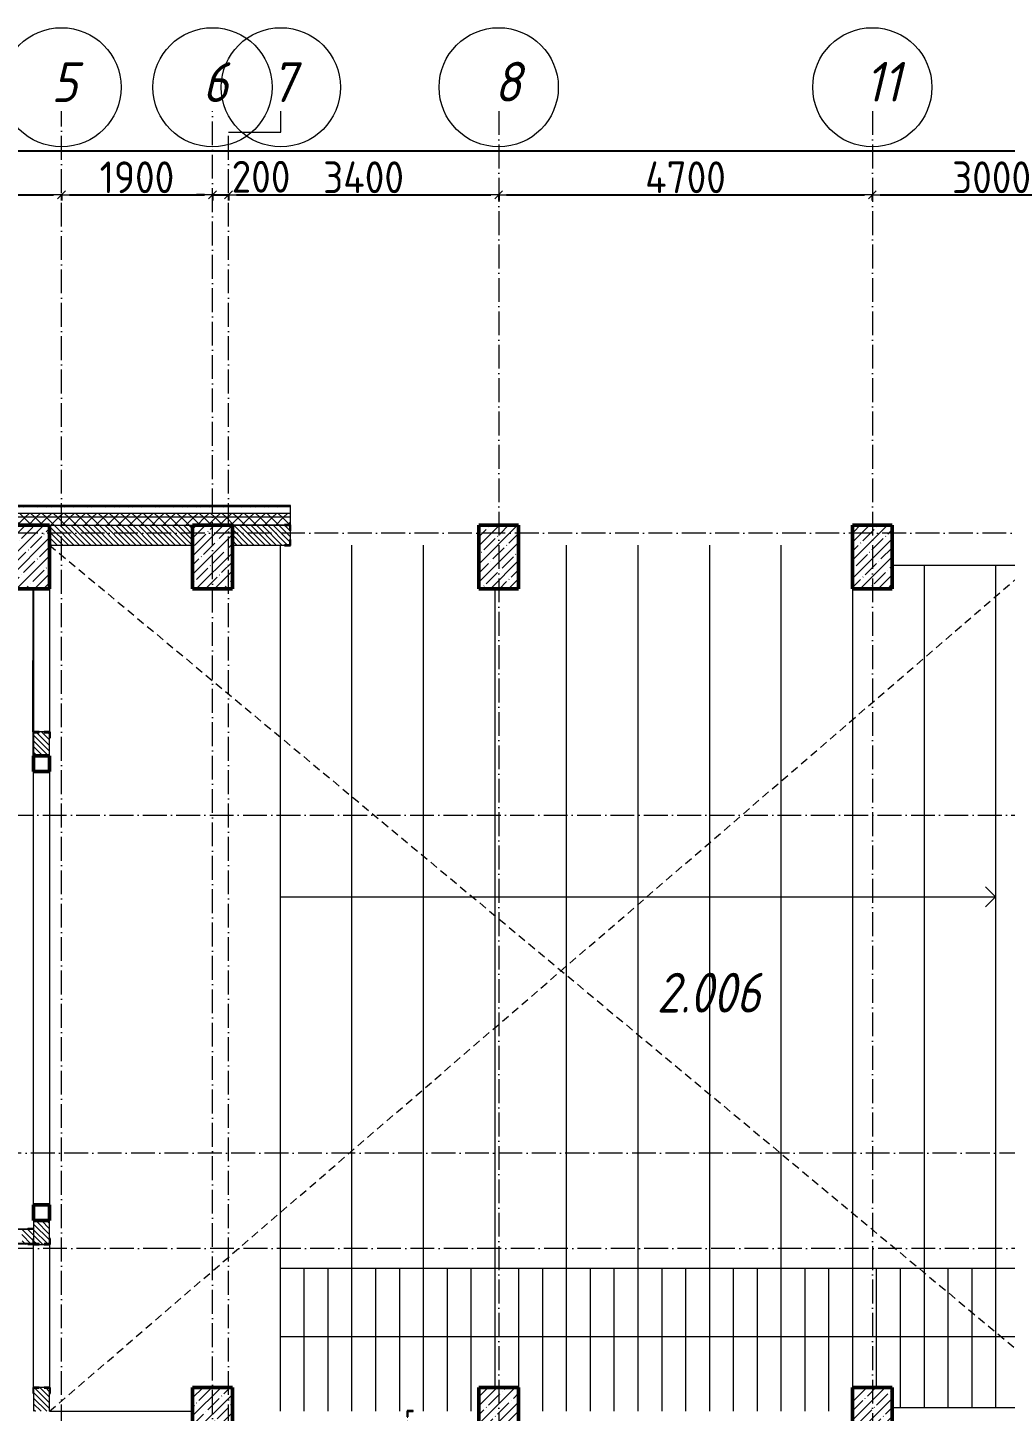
# Model space of a CAD drawing. Header units: millimetres. Extents: x -401725 to 250493, y 305116 to 802890.
# Drawn here: x -8267 to 4031, y 533547 to 550959 of the extents above; entities that cross this region are included whole.
import ezdxf

# ---------------------------------------------------------------- set-up
doc = ezdxf.new("R2010")
doc.units = ezdxf.units.MM
doc.linetypes.add('200_ШТРИХ_ш1п0_6_', pattern=[160, 100, -60])
doc.linetypes.add('50_200_ШТРИХ_1Т_ш5_п1_п1_', pattern=[700, 500, -100, 0, -100])
for name, color, linetype, lineweight in [('A-____-____-DIMS', 7, 'Continuous', 9), ('A-DETL-____-OTLN-3', 7, '200_ШТРИХ_ш1п0_6_', 9), ('A-GENM-____-MCUT', 7, 'Continuous', 25), ('A-GENM-____-OTLN-1', 7, 'Continuous', 25), ('A-WALL-____-MCUT', 7, 'Continuous', 13), ('A-WALL-____-MCUT-1', 7, 'Continuous', 9), ('A-WALL-____-PATT-1', 7, 'Continuous', 9), ('A-WALL-FNSH-MCUT-1', 7, 'Continuous', 9), ('I-WALL-____-OTLN', 7, 'Continuous', 9), ('S-COLS-____-MCUT', 7, 'Continuous', 50), ('S-COLS-____-OTLN', 7, 'Continuous', 9), ('S-GRID-____-IDEN', 7, 'Continuous', 9), ('S-GRID-____-OTLN', 7, 'Continuous', 9), ('S-GRID-____-OTLN-1', 7, '50_200_ШТРИХ_1Т_ш5_п1_п1_', 9), ('S-STRS-____-OTLN-1', 7, 'Continuous', 9), ('Марки помещений', 7, 'Continuous', 9)]:
    doc.layers.add(name, color=color, linetype=linetype, lineweight=lineweight)
doc.styles.add('ISOCPEUR_I_2', font='isocpeui.ttf', dxfattribs={"width": 0.85, "height": 2.3})
doc.styles.add('ISOCPEUR_I_9', font='isocpeui.ttf', dxfattribs={"width": 0.9, "height": 250})
doc.styles.add('СПДС', font='isocpeur.ttf', dxfattribs={"width": 0.9})
doc.dimstyles.new('Размера А3', dxfattribs={"dimtxt": 200, "dimasz": 100, "dimexe": 70, "dimexo": 100, "dimgap": 20, "dimtad": 1, "dimdec": 0, "dimrnd": 10, "dimzin": 0, "dimdsep": 46, "dimtxsty": 'СПДС', "dimblk": 'ARROWHEAD_6', "dimcen": 1, "dimclrd": 256, "dimclre": 256, "dimclrt": 256, "dimazin": 0, "dimtfac": 1, "dimtdec": 0, "dimtmove": 2, "dimatfit": 3, "dimfxl": 1, "dimtolj": 1, "dimtzin": 0, "dimarcsym": 0})
pattern_1 = [(45, (-15591.66, 459015.94), (-70.71068, 70.71068), []), (135, (-15591.66, 459015.94), (-70.71068, -70.71068), [])]
pattern_2 = [(135, (-15591.663, 459015.94), (-35.35534, -35.35534), [])]

# ---------------------------------------------------------------- blocks, each defined once
blk = doc.blocks.new('BSC_Колонна _Прямоугольная - 500х800-25984396-АР1_План отверстий 2 этажа в осях 1-64_Ю-ЯЯ')
at = {"layer": 'S-COLS-____-OTLN'}
h = blk.add_hatch(dxfattribs=at)
h.set_pattern_fill('FP_14', color=256, style=0, pattern_type=2)
h.set_pattern_definition([(45, (-9650, -85281.04), (-114.04925, 114.04925), []), (45, (-9535.95, -85281.04), (-114.04925, 114.04925), [201.613, -40.323, 3.353, -36.97])])
h.paths.add_polyline_path([(-250, -400), (250, -400), (250, 400), (-250, 400)], flags=0)
at = {"layer": 'S-COLS-____-MCUT'}
for p, q in [((250, 400), (-250, 400)), ((-250, 400), (-250, -400)), ((250, -400), (250, 400)), ((-250, -400), (250, -400))]:
    blk.add_line(p, q, dxfattribs=at)
blk = doc.blocks.new('BSC_Колонна _Прямоугольная - 500х800-V9-АР1_План отверстий 2 этажа в осях 1-64_Ю-ЯЯ')
at = {"layer": 'S-COLS-____-OTLN'}
h = blk.add_hatch(dxfattribs=at)
h.set_pattern_fill('FP_15', color=256, style=0, pattern_type=2)
h.set_pattern_definition([(45, (-9650, -74431.04), (-114.04925, 114.04925), []), (45, (-9535.95, -74431.04), (-114.04925, 114.04925), [201.613, -40.323, 3.353, -36.97])])
h.paths.add_polyline_path([(-250, -400), (250, -400), (250, 400), (-250, 400)], flags=0)
at = {"layer": 'S-COLS-____-MCUT'}
for p, q in [((250, 400), (-250, 400)), ((-250, 400), (-250, -400)), ((250, -400), (250, 400)), ((-250, -400), (250, -400))]:
    blk.add_line(p, q, dxfattribs=at)
blk = doc.blocks.new('BSC_Колонна _Прямоугольная - 500х800-V63-АР1_План отверстий 2 этажа в осях 1-64_Ю-ЯЯ')
at = {"layer": 'S-COLS-____-OTLN'}
h = blk.add_hatch(dxfattribs=at)
h.set_pattern_fill('FP_74', color=256, style=0, pattern_type=2)
h.set_pattern_definition([(45, (-13250, -85281.04), (-114.04925, 114.04925), []), (45, (-13135.95, -85281.04), (-114.04925, 114.04925), [201.613, -40.323, 3.353, -36.97])])
h.paths.add_polyline_path([(-250, -400), (250, -400), (250, 400), (-250, 400)], flags=0)
at = {"layer": 'S-COLS-____-MCUT'}
for p, q in [((250, 400), (-250, 400)), ((-250, 400), (-250, -400)), ((250, -400), (250, 400)), ((-250, -400), (250, -400))]:
    blk.add_line(p, q, dxfattribs=at)
blk = doc.blocks.new('BSC_Колонна _Прямоугольная - 500х800-V64-АР1_План отверстий 2 этажа в осях 1-64_Ю-ЯЯ')
at = {"layer": 'S-COLS-____-OTLN'}
h = blk.add_hatch(dxfattribs=at)
h.set_pattern_fill('FP_75', color=256, style=0, pattern_type=2)
h.set_pattern_definition([(45, (-17950, -85281.04), (-114.04925, 114.04925), []), (45, (-17835.95, -85281.04), (-114.04925, 114.04925), [201.613, -40.323, 3.353, -36.97])])
h.paths.add_polyline_path([(-250, -400), (250, -400), (250, 400), (-250, 400)], flags=0)
at = {"layer": 'S-COLS-____-MCUT'}
for p, q in [((250, 400), (-250, 400)), ((-250, 400), (-250, -400)), ((250, -400), (250, 400)), ((-250, -400), (250, -400))]:
    blk.add_line(p, q, dxfattribs=at)
blk = doc.blocks.new('BSC_Колонна _Прямоугольная - 500х800-V65-АР1_План отверстий 2 этажа в осях 1-64_Ю-ЯЯ')
at = {"layer": 'S-COLS-____-OTLN'}
h = blk.add_hatch(dxfattribs=at)
h.set_pattern_fill('FP_76', color=256, style=0, pattern_type=2)
h.set_pattern_definition([(45, (-13250, -74431.04), (-114.04925, 114.04925), []), (45, (-13135.95, -74431.04), (-114.04925, 114.04925), [201.613, -40.323, 3.353, -36.97])])
h.paths.add_polyline_path([(-250, -400), (250, -400), (250, 400), (-250, 400)], flags=0)
at = {"layer": 'S-COLS-____-MCUT'}
for p, q in [((250, 400), (-250, 400)), ((-250, 400), (-250, -400)), ((250, -400), (250, 400)), ((-250, -400), (250, -400))]:
    blk.add_line(p, q, dxfattribs=at)
blk = doc.blocks.new('BSC_Колонна _Прямоугольная - 500х800-V66-АР1_План отверстий 2 этажа в осях 1-64_Ю-ЯЯ')
at = {"layer": 'S-COLS-____-OTLN'}
h = blk.add_hatch(dxfattribs=at)
h.set_pattern_fill('FP_77', color=256, style=0, pattern_type=2)
h.set_pattern_definition([(45, (-17950, -74431.04), (-114.04925, 114.04925), []), (45, (-17835.95, -74431.04), (-114.04925, 114.04925), [201.613, -40.323, 3.353, -36.97])])
h.paths.add_polyline_path([(-250, -400), (250, -400), (250, 400), (-250, 400)], flags=0)
at = {"layer": 'S-COLS-____-MCUT'}
for p, q in [((250, 400), (-250, 400)), ((-250, 400), (-250, -400)), ((250, -400), (250, 400)), ((-250, -400), (250, -400))]:
    blk.add_line(p, q, dxfattribs=at)
blk = doc.blocks.new('BSC_Колонна _Прямоугольная - 500х800-V91-АР1_План отверстий 2 этажа в осях 1-64_Ю-ЯЯ')
at = {"layer": 'S-COLS-____-OTLN'}
h = blk.add_hatch(dxfattribs=at)
h.set_pattern_fill('FP_104', color=256, style=0, pattern_type=2)
h.set_pattern_definition([(45, (-7350, -85281.04), (-114.04925, 114.04925), []), (45, (-7235.95, -85281.04), (-114.04925, 114.04925), [201.613, -40.323, 3.353, -36.97])])
h.paths.add_polyline_path([(-250, -400), (250, -400), (250, 400), (-250, 400)], flags=0)
at = {"layer": 'S-COLS-____-MCUT'}
for p, q in [((250, 400), (-250, 400)), ((-250, 400), (-250, -400)), ((250, -400), (250, 400)), ((-250, -400), (250, -400))]:
    blk.add_line(p, q, dxfattribs=at)
blk = doc.blocks.new('Фахверк_СКБ_Уголок - 250_2700-27497298-АР1_План отверстий 2 этажа в осях 1-64_Ю-ЯЯ')
at = {"layer": 'A-GENM-____-MCUT'}
for p, q in [((200, 181), (125, 181)), ((125, 181), (125, 106)), ((131, 106), (131, 175)), ((131, 175), (200, 175)), ((200, 175), (200, 181)), ((125, 106), (131, 106)), ((131, -6), (125, -6)), ((125, -6), (125, -81)), ((125, -81), (200, -81)), ((131, -75), (131, -6)), ((200, -75), (131, -75)), ((200, -81), (200, -75))]:
    blk.add_line(p, q, dxfattribs=at)
blk = doc.blocks.new('Фахверк_СКБ_Уголок - 200_3550-28267367-АР1_План отверстий 2 этажа в осях 1-64_Ю-ЯЯ')
at = {"layer": 'A-GENM-____-MCUT'}
for p, q in [((200, 156), (125, 156)), ((125, 156), (125, 81)), ((125, 81), (131, 81)), ((131, 19), (125, 19)), ((125, 19), (125, -56)), ((131, 81), (131, 150)), ((131, 150), (200, 150)), ((131, -50), (131, 19)), ((200, 150), (200, 156)), ((125, -56), (200, -56)), ((200, -50), (131, -50)), ((200, -56), (200, -50))]:
    blk.add_line(p, q, dxfattribs=at)
blk = doc.blocks.new('BSC_Колонна _Прямоугольная1 - 200х200 _металл_-35205626-АР1_План отверстий 2 этажа в осях 1-64_Ю-ЯЯ')
at = {"layer": 'S-COLS-____-MCUT'}
for p, q in [((100, 100), (-100, 100)), ((-100, 100), (-100, -100)), ((100, -100), (100, 100)), ((-100, -100), (100, -100))]:
    blk.add_line(p, q, dxfattribs=at)
blk = doc.blocks.new('Ось сетки - Круг_Ø6_00__ISO-2_5_0_9K_-25732049-АР1_План отверстий 2 этажа в осях 1-64_Ю-ЯЯ')
at = {"layer": 'S-GRID-____-IDEN'}
blk.add_circle((0, 0), 3, dxfattribs=at)
blk = doc.blocks.new('ARROWHEAD_6')
at = {"color": 0, "linetype": 'Continuous'}
for p, q in [((0, 0), (-1, 0)), ((-0.5, -0.5), (0.5, 0.5))]:
    blk.add_line(p, q, dxfattribs=at)
blk = doc.blocks.new('*D4624')
at = {"layer": 'A-____-____-DIMS', "lineweight": -2, "transparency": 16777216}
for p, q in [((-10142, 548862), (-10142, 548786)), ((-10042, 548856), (-7942, 548856)), ((-7842, 548862), (-7842, 548786))]:
    blk.add_line(p, q, dxfattribs=at)
at = {"layer": 'Defpoints', "color": 0, "lineweight": 30, "transparency": 16777216}
for p in [(-10142, 548962), (-7842, 548962), (-7842, 548856)]:
    blk.add_point(p, dxfattribs=at)
at = {"layer": 'A-____-____-DIMS', "lineweight": -2, "transparency": 16777216, "xscale": 100, "yscale": 100, "zscale": 100, "rotation": 180}
blk.add_blockref('ARROWHEAD_6', (-10142, 548856), dxfattribs=at)
at = {"layer": 'A-____-____-DIMS', "lineweight": -2, "transparency": 16777216, "xscale": 100, "yscale": 100, "zscale": 100}
blk.add_blockref('ARROWHEAD_6', (-7842, 548856), dxfattribs=at)
at = {"layer": 'A-____-____-DIMS', "transparency": 16777216, "insert": (-8992, 549076), "char_height": 400, "width": 2.49, "attachment_point": 5, "style": 'СПДС'}
blk.add_mtext('\\A1;2300', dxfattribs=at)
blk = doc.blocks.new('*D4625')
at = {"layer": 'A-____-____-DIMS', "lineweight": -2, "transparency": 16777216}
for p, q in [((-7842, 548862), (-7842, 548786)), ((-7742, 548856), (-6042, 548856)), ((-5942, 548862), (-5942, 548786))]:
    blk.add_line(p, q, dxfattribs=at)
at = {"layer": 'Defpoints', "color": 0, "lineweight": 30, "transparency": 16777216}
for p in [(-7842, 548962), (-5942, 548962), (-5942, 548856)]:
    blk.add_point(p, dxfattribs=at)
at = {"layer": 'A-____-____-DIMS', "lineweight": -2, "transparency": 16777216, "xscale": 100, "yscale": 100, "zscale": 100, "rotation": 180}
blk.add_blockref('ARROWHEAD_6', (-7842, 548856), dxfattribs=at)
at = {"layer": 'A-____-____-DIMS', "lineweight": -2, "transparency": 16777216, "xscale": 100, "yscale": 100, "zscale": 100}
blk.add_blockref('ARROWHEAD_6', (-5942, 548856), dxfattribs=at)
at = {"layer": 'A-____-____-DIMS', "transparency": 16777216, "insert": (-6892, 549076), "char_height": 400, "width": 2.3, "attachment_point": 5, "style": 'СПДС'}
blk.add_mtext('\\A1;1900', dxfattribs=at)
blk = doc.blocks.new('*D4626')
at = {"layer": 'A-____-____-DIMS', "lineweight": -2, "transparency": 16777216}
for p, q in [((-6042, 548856), (-6142, 548856)), ((-5942, 548862), (-5942, 548786)), ((-5942, 548856), (-5742, 548856)), ((-5742, 548862), (-5742, 548786)), ((-5642, 548856), (-5542, 548856))]:
    blk.add_line(p, q, dxfattribs=at)
at = {"layer": 'Defpoints', "color": 0, "lineweight": 30, "transparency": 16777216}
for p in [(-5942, 548962), (-5742, 548962), (-5742, 548856)]:
    blk.add_point(p, dxfattribs=at)
at = {"layer": 'A-____-____-DIMS', "lineweight": -2, "transparency": 16777216, "xscale": 100, "yscale": 100, "zscale": 100}
blk.add_blockref('ARROWHEAD_6', (-5942, 548856), dxfattribs=at)
at = {"layer": 'A-____-____-DIMS', "lineweight": -2, "transparency": 16777216, "xscale": 100, "yscale": 100, "zscale": 100, "rotation": 180}
blk.add_blockref('ARROWHEAD_6', (-5742, 548856), dxfattribs=at)
at = {"layer": 'A-____-____-DIMS', "transparency": 16777216, "insert": (-5701, 549283), "char_height": 400, "width": 1.87, "attachment_point": 1, "line_spacing_factor": 1.149209, "style": 'СПДС'}
blk.add_mtext('\\A1;200', dxfattribs=at)
blk = doc.blocks.new('*D4627')
at = {"layer": 'A-____-____-DIMS', "lineweight": -2, "transparency": 16777216}
for p, q in [((-5742, 548862), (-5742, 548786)), ((-5642, 548856), (-2442, 548856)), ((-2342, 548862), (-2342, 548786))]:
    blk.add_line(p, q, dxfattribs=at)
at = {"layer": 'Defpoints', "color": 0, "lineweight": 30, "transparency": 16777216}
for p in [(-5742, 548962), (-2342, 548962), (-2342, 548856)]:
    blk.add_point(p, dxfattribs=at)
at = {"layer": 'A-____-____-DIMS', "lineweight": -2, "transparency": 16777216, "xscale": 100, "yscale": 100, "zscale": 100, "rotation": 180}
blk.add_blockref('ARROWHEAD_6', (-5742, 548856), dxfattribs=at)
at = {"layer": 'A-____-____-DIMS', "lineweight": -2, "transparency": 16777216, "xscale": 100, "yscale": 100, "zscale": 100}
blk.add_blockref('ARROWHEAD_6', (-2342, 548856), dxfattribs=at)
at = {"layer": 'A-____-____-DIMS', "transparency": 16777216, "insert": (-4042, 549076), "char_height": 400, "width": 2.56, "attachment_point": 5, "style": 'СПДС'}
blk.add_mtext('\\A1;3400', dxfattribs=at)
blk = doc.blocks.new('*D4628')
at = {"layer": 'A-____-____-DIMS', "lineweight": -2, "transparency": 16777216}
for p, q in [((-2342, 548862), (-2342, 548786)), ((-2242, 548856), (2258, 548856)), ((2358, 548862), (2358, 548786))]:
    blk.add_line(p, q, dxfattribs=at)
at = {"layer": 'Defpoints', "color": 0, "lineweight": 30, "transparency": 16777216}
for p in [(-2342, 548962), (2358, 548962), (2358, 548856)]:
    blk.add_point(p, dxfattribs=at)
at = {"layer": 'A-____-____-DIMS', "lineweight": -2, "transparency": 16777216, "xscale": 100, "yscale": 100, "zscale": 100, "rotation": 180}
blk.add_blockref('ARROWHEAD_6', (-2342, 548856), dxfattribs=at)
at = {"layer": 'A-____-____-DIMS', "lineweight": -2, "transparency": 16777216, "xscale": 100, "yscale": 100, "zscale": 100}
blk.add_blockref('ARROWHEAD_6', (2358, 548856), dxfattribs=at)
at = {"layer": 'A-____-____-DIMS', "transparency": 16777216, "insert": (8, 549076), "char_height": 400, "width": 2.56, "attachment_point": 5, "style": 'СПДС'}
blk.add_mtext('\\A1;4700', dxfattribs=at)
blk = doc.blocks.new('*D4629')
at = {"layer": 'A-____-____-DIMS', "lineweight": -2, "transparency": 16777216}
for p, q in [((2358, 548862), (2358, 548786)), ((2458, 548856), (5258, 548856)), ((5358, 548862), (5358, 548786))]:
    blk.add_line(p, q, dxfattribs=at)
at = {"layer": 'Defpoints', "color": 0, "lineweight": 30, "transparency": 16777216}
for p in [(2358, 548962), (5358, 548962), (5358, 548856)]:
    blk.add_point(p, dxfattribs=at)
at = {"layer": 'A-____-____-DIMS', "lineweight": -2, "transparency": 16777216, "xscale": 100, "yscale": 100, "zscale": 100, "rotation": 180}
blk.add_blockref('ARROWHEAD_6', (2358, 548856), dxfattribs=at)
at = {"layer": 'A-____-____-DIMS', "lineweight": -2, "transparency": 16777216, "xscale": 100, "yscale": 100, "zscale": 100}
blk.add_blockref('ARROWHEAD_6', (5358, 548856), dxfattribs=at)
at = {"layer": 'A-____-____-DIMS', "transparency": 16777216, "insert": (3858, 549076), "char_height": 400, "width": 2.49, "attachment_point": 5, "style": 'СПДС'}
blk.add_mtext('\\A1;3000', dxfattribs=at)
blk = doc.blocks.new('*D4573')
at = {"layer": 'A-____-____-DIMS', "lineweight": -2, "transparency": 16777216}
for p, q in [((-17942, 549415), (-17942, 549339)), ((-17842, 549409), (33027, 549409)), ((85458, 549409), (34435, 549409)), ((85558, 549415), (85558, 549339))]:
    blk.add_line(p, q, dxfattribs=at)
at = {"layer": 'Defpoints', "color": 0, "lineweight": 30, "transparency": 16777216}
for p in [(-17942, 549515), (85558, 549515), (85558, 549409)]:
    blk.add_point(p, dxfattribs=at)
at = {"layer": 'A-____-____-DIMS', "lineweight": -2, "transparency": 16777216, "xscale": 100, "yscale": 100, "zscale": 100, "rotation": 180}
blk.add_blockref('ARROWHEAD_6', (-17942, 549409), dxfattribs=at)
at = {"layer": 'A-____-____-DIMS', "lineweight": -2, "transparency": 16777216, "xscale": 100, "yscale": 100, "zscale": 100}
blk.add_blockref('ARROWHEAD_6', (85558, 549409), dxfattribs=at)
at = {"layer": 'A-____-____-DIMS', "transparency": 16777216, "insert": (33047, 549835), "char_height": 400, "width": 3.54, "attachment_point": 1, "line_spacing_factor": 1.149209, "style": 'СПДС'}
blk.add_mtext('\\A1;103500', dxfattribs=at)
blk = doc.blocks.new('2этаж')
at = {"layer": 'S-GRID-____-OTLN-1', "color": 251, "ltscale": 0.6, "true_color": 0x636466}
for p, q in [((-7841.7, 511907.5), (-7841.7, 549908.8)), ((-5941.7, 512090.5), (-5941.7, 549908.8)), ((-2341.7, 549908.8), (-2341.7, 511907.5)), ((2358.3, 549908.8), (2358.3, 511907.5)), ((-5741.7, 511907.5), (-5741.7, 549644.2)), ((88482.7, 544597), (-20260.4, 544597)), ((-20260.4, 541047), (88482.7, 541047)), ((31562.9, 536797), (-20260.4, 536797)), ((17013.3, 535597), (-20260.4, 535597))]:
    blk.add_line(p, q, dxfattribs=at)
at = {"layer": 'S-GRID-____-IDEN', "xscale": 250, "yscale": 250, "zscale": 99.99999999999993}
for p in [(-7841.7, 550208.8), (-5941.7, 550208.8), (-5081.9, 550208.8)]:
    blk.add_blockref('Ось сетки - Круг_Ø6_00__ISO-2_5_0_9K_-25732049-АР1_План отверстий 2 этажа в осях 1-64_Ю-ЯЯ', p, dxfattribs=at)
at = {"layer": 'S-GRID-____-IDEN', "xscale": 250, "yscale": 250, "zscale": 99.99999999999993, "rotation": 180}
for p in [(-2341.7, 550208.8), (2358.3, 550208.8)]:
    blk.add_blockref('Ось сетки - Круг_Ø6_00__ISO-2_5_0_9K_-25732049-АР1_План отверстий 2 этажа в осях 1-64_Ю-ЯЯ', p, dxfattribs=at)
at = {"layer": 'S-GRID-____-IDEN', "char_height": 500, "attachment_point": 1, "style": 'ISOCPEUR_I_9'}
for s, insert, width in [('\\fISOCPEUR|b0|i1|c204|p34|;\\W.9;5', (-7967.9, 550523.4), 202.025), ('\\fISOCPEUR|b0|i1|c204|p34|;\\W.9;6', (-6067.9, 550523.4), 202.025), ('\\fISOCPEUR|b0|i1|c204|p34|;\\W.9;7', (-5208.2, 550523.4), 202.025), ('\\fISOCPEUR|b0|i1|c204|p34|;\\W.9;8', (-2397.4, 550528.5), 202.025), ('11', (2267.1, 550528.5), 288.607)]:
    blk.add_mtext(s, dxfattribs=dict(at, insert=insert, width=width))
at = {"layer": 'A-____-____-DIMS'}
for base, p1, p2, picture, middle in [((85558.3, 549408.6), (-17941.7, 549514.7), (85558.3, 549514.7), '*D4573', (33731.2, 549568.6)), ((-5741.7, 548856.4), (-5941.7, 548962.5), (-5741.7, 548962.5), '*D4626', (-5359.2, 549016.3))]:
    dim = blk.add_linear_dim(base=base, p1=p1, p2=p2, dimstyle='Размера А3', override={"dimtxt": 400}, dxfattribs=at)
    dim.commit()
    dim.dimension.update_dxf_attribs({"geometry": picture, "text_midpoint": middle, "dimtype": 160})
for base, p1, p2, picture, middle in [((-7841.7, 548856.4), (-10141.7, 548962.5), (-7841.7, 548962.5), '*D4624', (-8991.7, 549076.4)), ((-5941.7, 548856.4), (-7841.7, 548962.5), (-5941.7, 548962.5), '*D4625', (-6891.7, 549076.4)), ((-2341.7, 548856.4), (-5741.7, 548962.5), (-2341.7, 548962.5), '*D4627', (-4041.7, 549076.4)), ((2358.3, 548856.4), (-2341.7, 548962.5), (2358.3, 548962.5), '*D4628', (8.3, 549076.4)), ((5358.3, 548856.4), (2358.3, 548962.5), (5358.3, 548962.5), '*D4629', (3858.3, 549076.4))]:
    dim = blk.add_linear_dim(base=base, p1=p1, p2=p2, dimstyle='Размера А3', override={"dimtxt": 400}, dxfattribs=at)
    dim.commit()
    dim.dimension.update_dxf_attribs({"geometry": picture, "text_midpoint": middle})

msp = doc.modelspace()

# ---------------------------------------------------------------- hatches: boundary and pattern name
at = {"layer": 'A-WALL-____-PATT-1'}
h = msp.add_hatch(dxfattribs=at)
h.set_pattern_fill('FP_3', color=256, style=0, pattern_type=2)
h.set_pattern_definition([(45, (-15591.66, 459015.94), (-85.53659, 85.53659), []), (45, (-15534.64, 459015.94), (-85.53659, 85.53659), [])])
h.paths.add_polyline_path([(8275.8366, 544926.983), (8275.8366, 544946.983), (4538.3366, 544946.983), (4538.3366, 544926.983), (8254.4145, 544926.983)], flags=0)
h.paths.add_polyline_path([(-4961.6634, 544926.983), (-4961.6634, 544946.983), (-18271.6634, 544946.983), (-18271.6634, 544926.983), (-5001.8405, 544926.983)], flags=0)
h = msp.add_hatch(dxfattribs=at)
h.set_pattern_fill('FP_1', color=256, style=0, pattern_type=2)
h.set_pattern_definition(pattern_1)
h.paths.add_polyline_path([(4538.3366, 544796.983), (8108.3366, 544796.983), (8108.3366, 544846.983), (4538.3366, 544846.983)], flags=0)
h.paths.add_polyline_path([(-5001.8405, 544796.983), (-4961.6634, 544796.983), (-4961.6634, 544846.983), (-18041.6634, 544846.983), (-18041.6634, 544796.983), (-8536.8418, 544796.983)], flags=0)
h = msp.add_hatch(dxfattribs=at)
h.set_pattern_fill('FP_1', color=256, style=0, pattern_type=2)
h.set_pattern_definition(pattern_1)
h.paths.add_polyline_path([(7408.3366, 544696.983), (8108.3366, 544696.983), (8108.3366, 544796.983), (4538.3366, 544796.983), (4538.3366, 544702.983), (4613.3366, 544702.983), (4613.3366, 544696.983), (7370.6642, 544696.983)], flags=0)
h.paths.add_polyline_path([(-5691.6634, 544696.983), (-5036.6634, 544696.983), (-5036.6634, 544702.983), (-4961.6634, 544702.983), (-4961.6634, 544796.983), (-18041.6634, 544796.983), (-18041.6634, 544696.983), (-6191.6634, 544696.983)], flags=0)
h = msp.add_hatch(dxfattribs=at)
h.set_pattern_fill('FP_6', color=256, style=0, pattern_type=2)
h.set_pattern_definition(pattern_2)
h.paths.add_polyline_path([(-6191.6634, 544446.983), (-6191.6634, 544696.983), (-7991.6634, 544696.983), (-7991.6634, 544446.983)], flags=0)
h = msp.add_hatch(dxfattribs=at)
h.set_pattern_fill('FP_6', color=256, style=0, pattern_type=2)
h.set_pattern_definition(pattern_2)
h.paths.add_polyline_path([(-5001.8405, 544446.983), (-4967.6634, 544446.983), (-4967.6634, 544515.983), (-4961.6634, 544515.983), (-4961.6634, 544627.983), (-4967.6634, 544627.983), (-4967.6634, 544696.983), (-5691.6634, 544696.983), (-5691.6634, 544446.983), (-5036.6634, 544446.983)], flags=0)
h = msp.add_hatch(dxfattribs=at)
h.set_pattern_fill('FP_6', color=256, style=0, pattern_type=2)
h.set_pattern_definition(pattern_2)
h.paths.add_polyline_path([(-8191.6634, 541796.983), (-7991.6634, 541796.983), (-7991.6634, 542090.983), (-8060.6634, 542090.983), (-8060.6634, 542096.983), (-8122.6634, 542096.983), (-8122.6634, 542090.983), (-8191.6634, 542090.983), (-8191.6634, 541890.983)], flags=0)
h = msp.add_hatch(dxfattribs=at)
h.set_pattern_fill('FP_6', color=256, style=0, pattern_type=2)
h.set_pattern_definition(pattern_2)
h.paths.add_polyline_path([(-8071.6634, 533546.983), (-7991.6634, 533546.983), (-7991.6634, 533840.983), (-8060.6634, 533840.983), (-8060.6634, 533846.983), (-8122.6634, 533846.983), (-8122.6634, 533840.983), (-8191.6634, 533840.983), (-8191.6634, 533546.983)], flags=0)
h.paths.add_polyline_path([(-8060.6634, 535646.983), (-8060.6634, 535652.983), (-7991.6634, 535652.983), (-7991.6634, 535946.983), (-8191.6634, 535946.983), (-8191.6634, 535652.983), (-8122.6634, 535652.983), (-8122.6634, 535646.983)], flags=0)
h = msp.add_hatch(dxfattribs=at)
h.set_pattern_fill('FP_6', color=256, style=0, pattern_type=2)
h.set_pattern_definition(pattern_2)
h.paths.add_polyline_path([(-8197.6634, 535646.983), (-8197.6634, 535721.983), (-8191.6634, 535721.983), (-8191.6634, 535846.983), (-8335.6634, 535846.983), (-8335.6634, 535777.983), (-8341.6634, 535777.983), (-8341.6634, 535715.983), (-8335.6634, 535715.983), (-8335.6634, 535646.983), (-8266.6634, 535646.983)], flags=0)

# ---------------------------------------------------------------- linework, layer by layer
for points in [[(-8191.6634, 543896.983), (-8491.6634, 543896.983), (-8491.6634, 544446.983)], [(-8197.6634, 542096.983), (-8191.6634, 543896.983)], [(-8191.6634, 542090.983), (-8191.6634, 543896.983)], [(-8191.6634, 541796.983), (-8191.6634, 542096.983)], [(-8191.6634, 535834.483), (-12941.6634, 535846.983), (-12941.6634, 536246.983), (-15341.6634, 536246.983), (-15341.6634, 535846.983), (-17541.6634, 535846.983)], [(-8191.6634, 535652.983), (-10041.6634, 535652.983)]]:
    msp.add_lwpolyline(points)
at = {"layer": 'A-DETL-____-OTLN-3'}
for p, q in [((-7991.6634, 533546.983), (4658.3366, 544446.983)), ((-7991.6634, 544446.983), (5108.3366, 533546.983))]:
    msp.add_line(p, q, dxfattribs=at)
at = {"layer": 'A-WALL-____-MCUT'}
for p, q in [((-4961.6634, 544926.983), (-18271.6634, 544926.983)), ((-4961.6634, 544702.983), (-4961.6634, 544926.983)), ((-7991.6634, 544696.983), (-6191.6634, 544696.983)), ((-4961.6634, 544515.983), (-4961.6634, 544627.983)), ((-7991.6634, 544446.983), (-6191.6634, 544446.983)), ((-5691.6634, 544446.983), (-5036.6634, 544446.983)), ((-8060.6634, 542096.983), (-8122.6634, 542096.983)), ((-8191.6634, 542021.983), (-8191.6634, 541796.983)), ((-7991.6634, 541796.983), (-7991.6634, 542021.983)), ((-8191.6634, 535946.983), (-8191.6634, 535721.983)), ((-7991.6634, 535721.983), (-7991.6634, 535946.983)), ((-8191.6634, 535846.983), (-8266.6634, 535846.983)), ((-8266.6634, 535646.983), (-8197.6634, 535646.983)), ((-8122.6634, 535646.983), (-8060.6634, 535646.983)), ((-8060.6634, 533846.983), (-8122.6634, 533846.983)), ((-8191.6634, 533771.983), (-8191.6634, 533546.983)), ((-7991.6634, 533546.983), (-7991.6634, 533771.983))]:
    msp.add_line(p, q, dxfattribs=at)
at = {"layer": 'A-WALL-____-MCUT-1'}
for p, q in [((-4961.6634, 544846.983), (-18041.6634, 544846.983)), ((-4961.6634, 544796.983), (-18041.6634, 544796.983)), ((-5691.6634, 544696.983), (-5036.6634, 544696.983)), ((-5036.6634, 544696.983), (-5691.6634, 544696.983))]:
    msp.add_line(p, q, dxfattribs=at)
at = {"layer": 'A-WALL-FNSH-MCUT-1'}
for p, q in [((-4961.6634, 544946.983), (-18291.6634, 544946.983)), ((-4961.6634, 544926.983), (-4961.6634, 544946.983))]:
    msp.add_line(p, q, dxfattribs=at)
at = {"layer": 'I-WALL-____-OTLN'}
for p, q in [((-8191.6634, 542096.983), (-8191.6634, 543896.983)), ((-7991.6634, 543896.983), (-7991.6634, 542096.983)), ((-8191.6634, 536146.983), (-8191.6634, 541596.983)), ((-7991.6634, 541596.983), (-7991.6634, 536146.983)), ((-8191.6634, 533846.983), (-8191.6634, 535646.983)), ((-7991.6634, 535646.983), (-7991.6634, 533846.983)), ((-7991.6634, 533546.983), (-6191.6634, 533546.983))]:
    msp.add_line(p, q, dxfattribs=at)
at = {"layer": 'S-GRID-____-OTLN'}
for p, q in [((-5081.9409, 549644.2012), (-5081.9409, 549908.7924)), ((-5741.6634, 549644.2012), (-5081.9409, 549644.2012))]:
    msp.add_line(p, q, dxfattribs=at)
at = {"layer": 'S-STRS-____-OTLN-1'}
for p, q in [((-5091.6634, 544446.983), (-5091.6634, 535346.983)), ((-5091.6634, 544446.983), (-5091.6634, 535346.983)), ((-4191.6634, 544446.983), (-4191.6634, 535346.983)), ((-4191.6634, 544446.983), (-4191.6634, 535346.983)), ((-3291.6634, 544446.983), (-3291.6634, 535346.983)), ((-3291.6634, 544446.983), (-3291.6634, 535346.983)), ((-1491.6634, 544446.983), (-1491.6634, 535346.983)), ((-1491.6634, 544446.983), (-1491.6634, 535346.983)), ((-591.6634, 544446.983), (-591.6634, 535346.983)), ((-591.6634, 544446.983), (-591.6634, 535346.983)), ((308.3366, 544446.983), (308.3366, 535346.983)), ((308.3366, 544446.983), (308.3366, 535346.983)), ((1208.3366, 544446.983), (1208.3366, 535346.983)), ((1208.3366, 544446.983), (1208.3366, 535346.983)), ((2608.3366, 544196.983), (3008.3366, 544196.983)), ((3008.3366, 544196.983), (3908.3366, 544196.983)), ((3008.3366, 544196.983), (3008.3366, 535346.983)), ((3008.3366, 544196.983), (3008.3366, 535346.983)), ((3908.3366, 544196.983), (4658.3366, 544196.983)), ((3908.3366, 544196.983), (3908.3366, 535346.983)), ((3908.3366, 544196.983), (3908.3366, 535346.983)), ((-2391.6634, 543896.983), (-2391.6634, 535346.983)), ((-2391.6634, 543896.983), (-2391.6634, 535346.983)), ((2108.3366, 543896.983), (2108.3366, 535346.983)), ((2108.3366, 543896.983), (2108.3366, 535346.983)), ((3908.3366, 540021.983), (3783.3366, 540146.983)), ((-5091.6634, 540021.983), (-4191.6634, 540021.983)), ((-4191.6634, 540021.983), (-3291.6634, 540021.983)), ((-3291.6634, 540021.983), (-2391.6634, 540021.983)), ((-2391.6634, 540021.983), (-1491.6634, 540021.983)), ((-1491.6634, 540021.983), (-591.6634, 540021.983)), ((-591.6634, 540021.983), (308.3366, 540021.983)), ((308.3366, 540021.983), (1208.3366, 540021.983)), ((1208.3366, 540021.983), (2108.3366, 540021.983)), ((2108.3366, 540021.983), (3008.3366, 540021.983)), ((3008.3366, 540021.983), (3908.3366, 540021.983)), ((3908.3366, 540021.983), (3783.3366, 539896.983)), ((-5091.6634, 535346.983), (-4191.6634, 535346.983)), ((-5091.6634, 535346.983), (-5091.6634, 533546.983)), ((-5091.6634, 535346.983), (-5091.6634, 533546.983)), ((-4791.6634, 535346.983), (-4791.6634, 533546.983)), ((-4791.6634, 535346.983), (-4791.6634, 533546.983)), ((-4491.6634, 535346.983), (-4191.6634, 535346.983)), ((-4491.6634, 535346.983), (-4491.6634, 533546.983)), ((-4491.6634, 535346.983), (-4491.6634, 533546.983)), ((-4191.6634, 535346.983), (-3291.6634, 535346.983)), ((-4191.6634, 535346.983), (-4191.6634, 533546.983)), ((-4191.6634, 535346.983), (-4191.6634, 533546.983)), ((-3891.6634, 535346.983), (-3891.6634, 533546.983)), ((-3891.6634, 535346.983), (-3891.6634, 533546.983)), ((-3591.6634, 535346.983), (-3291.6634, 535346.983)), ((-3591.6634, 535346.983), (-3591.6634, 533546.983)), ((-3591.6634, 535346.983), (-3591.6634, 533546.983)), ((-3291.6634, 535346.983), (-2391.6634, 535346.983)), ((-3291.6634, 535346.983), (-3291.6634, 533546.983)), ((-3291.6634, 535346.983), (-3291.6634, 533546.983)), ((-2991.6634, 535346.983), (-2991.6634, 533546.983)), ((-2991.6634, 535346.983), (-2991.6634, 533546.983)), ((-2691.6634, 535346.983), (-2391.6634, 535346.983)), ((-2691.6634, 535346.983), (-2691.6634, 533546.983)), ((-2691.6634, 535346.983), (-2691.6634, 533546.983)), ((-2391.6634, 535346.983), (-1491.6634, 535346.983)), ((-2391.6634, 535346.983), (-2391.6634, 533846.983)), ((-2391.6634, 535346.983), (-2391.6634, 533846.983)), ((-2091.6634, 535346.983), (-2091.6634, 533846.983)), ((-2091.6634, 535346.983), (-2091.6634, 533846.983)), ((-1791.6634, 535346.983), (-1491.6634, 535346.983)), ((-1791.6634, 535346.983), (-1791.6634, 533546.983)), ((-1791.6634, 535346.983), (-1791.6634, 533546.983)), ((-1491.6634, 535346.983), (-591.6634, 535346.983)), ((-1491.6634, 535346.983), (-1491.6634, 533546.983)), ((-1491.6634, 535346.983), (-1491.6634, 533546.983)), ((-1191.6634, 535346.983), (-1191.6634, 533546.983)), ((-1191.6634, 535346.983), (-1191.6634, 533546.983)), ((-891.6634, 535346.983), (-591.6634, 535346.983)), ((-891.6634, 535346.983), (-891.6634, 533546.983)), ((-891.6634, 535346.983), (-891.6634, 533546.983)), ((-591.6634, 535346.983), (308.3366, 535346.983)), ((-591.6634, 535346.983), (-591.6634, 533546.983)), ((-591.6634, 535346.983), (-591.6634, 533546.983)), ((-291.6634, 535346.983), (-291.6634, 533546.983)), ((-291.6634, 535346.983), (-291.6634, 533546.983)), ((8.3366, 535346.983), (308.3366, 535346.983)), ((8.3366, 535346.983), (8.3366, 533546.983)), ((8.3366, 535346.983), (8.3366, 533546.983)), ((308.3366, 535346.983), (1208.3366, 535346.983)), ((308.3366, 535346.983), (308.3366, 533546.983)), ((308.3366, 535346.983), (308.3366, 533546.983)), ((608.3366, 535346.983), (608.3366, 533546.983)), ((608.3366, 535346.983), (608.3366, 533546.983)), ((908.3366, 535346.983), (1208.3366, 535346.983)), ((908.3366, 535346.983), (908.3366, 533546.983)), ((908.3366, 535346.983), (908.3366, 533546.983)), ((1208.3366, 535346.983), (2108.3366, 535346.983)), ((1208.3366, 535346.983), (1208.3366, 533546.983)), ((1208.3366, 535346.983), (1208.3366, 533546.983)), ((1508.3366, 535346.983), (1508.3366, 533546.983)), ((1508.3366, 535346.983), (1508.3366, 533546.983)), ((1808.3366, 535346.983), (2108.3366, 535346.983)), ((1808.3366, 535346.983), (1808.3366, 533546.983)), ((1808.3366, 535346.983), (1808.3366, 533546.983)), ((2108.3366, 535346.983), (3008.3366, 535346.983)), ((2108.3366, 535346.983), (2108.3366, 533846.983)), ((2108.3366, 535346.983), (2108.3366, 533846.983)), ((2408.3366, 535346.983), (2408.3366, 533846.983)), ((2408.3366, 535346.983), (2408.3366, 533846.983)), ((2708.3366, 535346.983), (3008.3366, 535346.983)), ((2708.3366, 535346.983), (2708.3366, 533596.983)), ((2708.3366, 535346.983), (2708.3366, 533596.983)), ((3008.3366, 535346.983), (3908.3366, 535346.983)), ((3008.3366, 535346.983), (3008.3366, 533596.983)), ((3008.3366, 535346.983), (3008.3366, 533596.983)), ((3308.3366, 535346.983), (3308.3366, 533596.983)), ((3308.3366, 535346.983), (3308.3366, 533596.983)), ((3608.3366, 535346.983), (3908.3366, 535346.983)), ((3608.3366, 535346.983), (3608.3366, 533596.983)), ((3608.3366, 535346.983), (3608.3366, 533596.983)), ((3908.3366, 535346.983), (4808.3366, 535346.983)), ((3908.3366, 535346.983), (3908.3366, 533596.983)), ((3908.3366, 535346.983), (3908.3366, 533596.983)), ((-5091.6634, 534486.983), (-4791.6634, 534486.983)), ((-4791.6634, 534486.983), (-4491.6634, 534486.983)), ((-4491.6634, 534486.983), (-4191.6634, 534486.983)), ((-4191.6634, 534486.983), (-3891.6634, 534486.983)), ((-3891.6634, 534486.983), (-3591.6634, 534486.983)), ((-3591.6634, 534486.983), (-3291.6634, 534486.983)), ((-3291.6634, 534486.983), (-2991.6634, 534486.983)), ((-2991.6634, 534486.983), (-2691.6634, 534486.983)), ((-2691.6634, 534486.983), (-2391.6634, 534486.983)), ((-2391.6634, 534486.983), (-2091.6634, 534486.983)), ((-2091.6634, 534486.983), (-1791.6634, 534486.983)), ((-1791.6634, 534486.983), (-1491.6634, 534486.983)), ((-1491.6634, 534486.983), (-1191.6634, 534486.983)), ((-1191.6634, 534486.983), (-891.6634, 534486.983)), ((-891.6634, 534486.983), (-591.6634, 534486.983)), ((-591.6634, 534486.983), (-291.6634, 534486.983)), ((-291.6634, 534486.983), (8.3366, 534486.983)), ((8.3366, 534486.983), (308.3366, 534486.983)), ((308.3366, 534486.983), (608.3366, 534486.983)), ((608.3366, 534486.983), (908.3366, 534486.983)), ((908.3366, 534486.983), (1208.3366, 534486.983)), ((1208.3366, 534486.983), (1508.3366, 534486.983)), ((1508.3366, 534486.983), (1808.3366, 534486.983)), ((1808.3366, 534486.983), (2108.3366, 534486.983)), ((2108.3366, 534486.983), (2408.3366, 534486.983)), ((2408.3366, 534486.983), (2708.3366, 534486.983)), ((2708.3366, 534486.983), (3008.3366, 534486.983)), ((3008.3366, 534486.983), (3308.3366, 534486.983)), ((3308.3366, 534486.983), (3608.3366, 534486.983)), ((3608.3366, 534486.983), (3908.3366, 534486.983)), ((3908.3366, 534486.983), (4208.3366, 534486.983)), ((2608.3366, 533596.983), (2708.3366, 533596.983)), ((2708.3366, 533596.983), (3008.3366, 533596.983)), ((3008.3366, 533596.983), (3308.3366, 533596.983)), ((3308.3366, 533596.983), (3608.3366, 533596.983)), ((3608.3366, 533596.983), (3908.3366, 533596.983)), ((3908.3366, 533596.983), (4208.3366, 533596.983))]:
    msp.add_line(p, q, dxfattribs=at)

# ---------------------------------------------------------------- block references
at = {"color": 18, "true_color": 0x000000}
msp.add_blockref('2этаж', (0, 0), dxfattribs=at)
at = {"layer": 'A-GENM-____-OTLN-1'}
for name, p, rotation in [('Фахверк_СКБ_Уголок - 250_2700-27497298-АР1_План отверстий 2 этажа в осях 1-64_Ю-ЯЯ', (-4836.6634, 544621.983), 180), ('Фахверк_СКБ_Уголок - 200_3550-28267367-АР1_План отверстий 2 этажа в осях 1-64_Ю-ЯЯ', (-8141.6634, 542221.983), 269.9999999999999), ('Фахверк_СКБ_Уголок - 200_3550-28267367-АР1_План отверстий 2 этажа в осях 1-64_Ю-ЯЯ', (-8041.6634, 535521.983), 89.99999999999991), ('Фахверк_СКБ_Уголок - 200_3550-28267367-АР1_План отверстий 2 этажа в осях 1-64_Ю-ЯЯ', (-8141.6634, 533971.983), 269.9999999999999)]:
    msp.add_blockref(name, p, dxfattribs=dict(at, rotation=rotation))
msp.add_blockref('Фахверк_СКБ_Уголок - 200_3550-28267367-АР1_План отверстий 2 этажа в осях 1-64_Ю-ЯЯ', (-3616.6634, 533396.983), dxfattribs=at)
at = {"layer": 'S-COLS-____-OTLN'}
for name, p in [('BSC_Колонна _Прямоугольная - 500х800-V91-АР1_План отверстий 2 этажа в осях 1-64_Ю-ЯЯ', (-8241.6634, 544296.983)), ('BSC_Колонна _Прямоугольная - 500х800-25984396-АР1_План отверстий 2 этажа в осях 1-64_Ю-ЯЯ', (-5941.6634, 544296.983)), ('BSC_Колонна _Прямоугольная - 500х800-V63-АР1_План отверстий 2 этажа в осях 1-64_Ю-ЯЯ', (-2341.6634, 544296.983)), ('BSC_Колонна _Прямоугольная - 500х800-V64-АР1_План отверстий 2 этажа в осях 1-64_Ю-ЯЯ', (2358.3366, 544296.983)), ('BSC_Колонна _Прямоугольная - 500х800-V9-АР1_План отверстий 2 этажа в осях 1-64_Ю-ЯЯ', (-5941.6634, 533446.983)), ('BSC_Колонна _Прямоугольная - 500х800-V65-АР1_План отверстий 2 этажа в осях 1-64_Ю-ЯЯ', (-2341.6634, 533446.983)), ('BSC_Колонна _Прямоугольная - 500х800-V66-АР1_План отверстий 2 этажа в осях 1-64_Ю-ЯЯ', (2358.3366, 533446.983))]:
    msp.add_blockref(name, p, dxfattribs=at)
at = {"layer": 'S-COLS-____-OTLN', "rotation": 270.0000000000001}
for p in [(-8091.6634, 541696.983), (-8091.6634, 536046.983)]:
    msp.add_blockref('BSC_Колонна _Прямоугольная1 - 200х200 _металл_-35205626-АР1_План отверстий 2 этажа в осях 1-64_Ю-ЯЯ', p, dxfattribs=at)

# ---------------------------------------------------------------- texts
at = {"layer": 'Марки помещений', "insert": (-352.8044, 539065.3854), "char_height": 500, "width": 785.65375, "attachment_point": 1, "style": 'ISOCPEUR_I_2'}
msp.add_mtext('2.006', dxfattribs=at)

doc.saveas('drawing.dxf')
